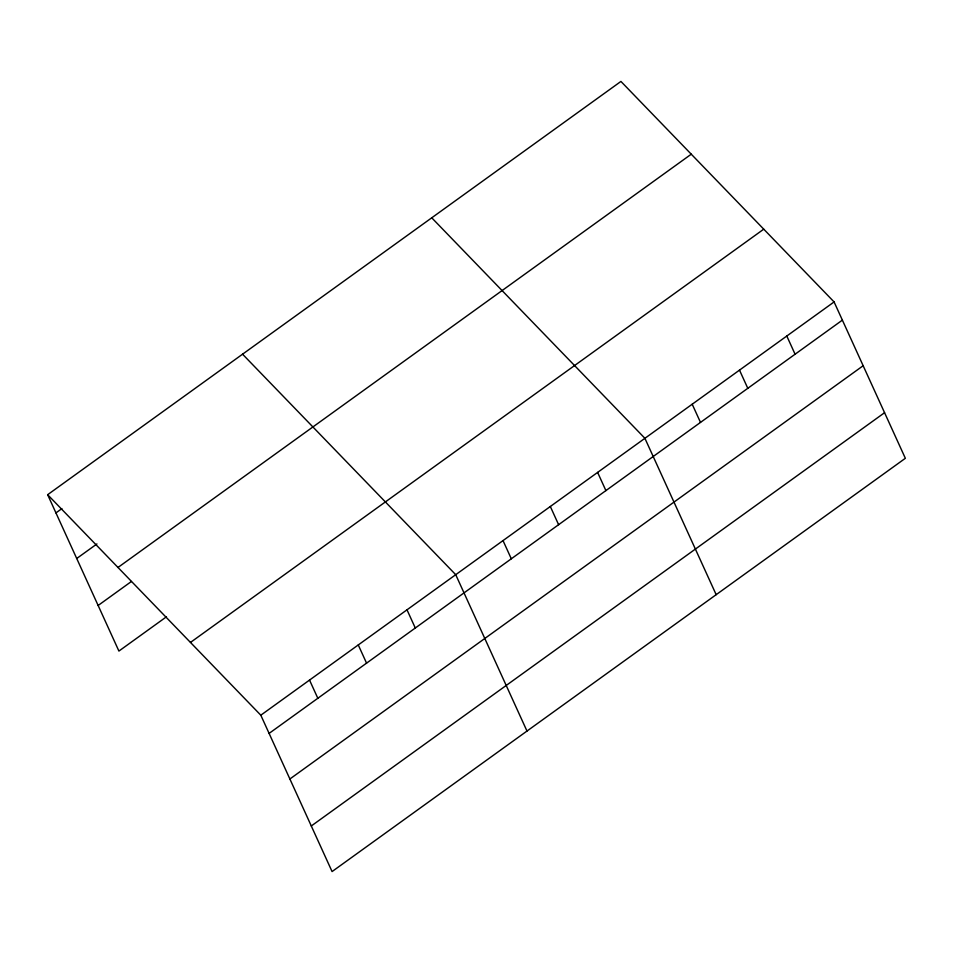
<?xml version="1.0" encoding="UTF-8"?>
<svg xmlns="http://www.w3.org/2000/svg" width="953" height="953" viewBox="0 0 953 953"><rect width="100%" height="100%" fill="white"/><g stroke="black" fill="none" stroke-linecap="round" stroke-linejoin="round"><path stroke-width="1.43" d="M47.65 494.702L620.927 81.434L834.089 301.934L905.35 458.298L332.073 871.566L260.812 715.203L47.65 494.702L118.911 651.066L166.453 616.794M55.941 512.905L61.885 508.616M76.716 558.494L96.932 543.937M117.993 567.464L691.27 154.195M98.135 605.477L131.407 581.485M190.469 642.441L763.746 229.173M260.812 715.203L834.089 301.934M269.103 733.405L842.381 320.125M289.879 778.994L863.168 365.726M311.286 825.977L884.575 412.697M431.745 217.808L644.907 438.309L716.168 594.672M242.562 354.194L455.725 574.695L526.985 731.058M786.797 336.028L795.088 354.23M739.504 370.121L747.795 388.324M692.2 404.215L700.503 422.417M597.614 472.402L605.905 490.604M550.322 506.496L558.613 524.698M503.017 540.589L511.308 558.792M406.991 609.813L415.294 628.015M358.268 644.943L366.56 663.145M309.534 680.073L317.825 698.275"/></g></svg>
